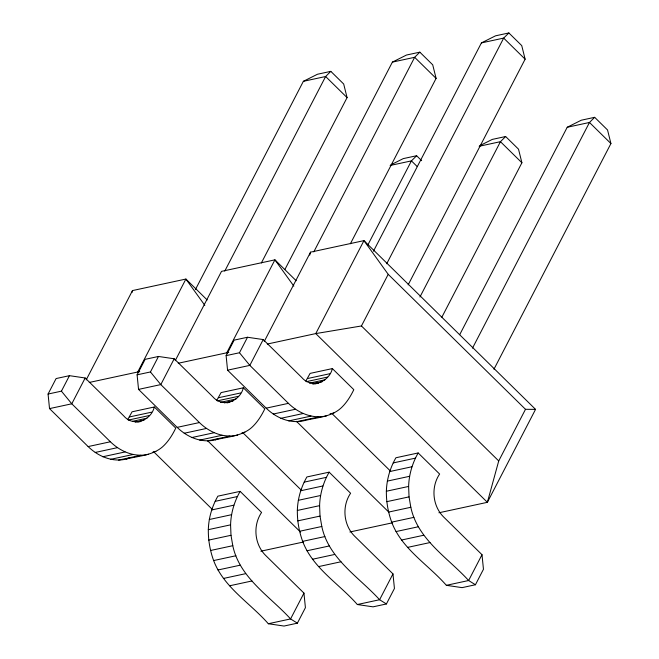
<?xml version="1.0" encoding="UTF-8"?>
<svg xmlns="http://www.w3.org/2000/svg" width="659" height="659" viewBox="0 0 659 659"><rect width="100%" height="100%" fill="white"/><g stroke="black" fill="none" stroke-linecap="round" stroke-linejoin="round"><path stroke-width="0.99" d="M208.318 529.655C208.664 517.883 212.025 506.384 217.865 496.169L240.123 491.367L261.574 512.455C252.792 525.38 254.382 544.021 265.346 555.15L303.956 593.116L305.414 607.68L297.382 623.167L284.029 626.05L268.32 623.735C250.123 602.927 223.763 587.457 213.631 560.562C210.032 550.66 208.203 540.199 208.318 529.655L230.576 524.852C230.922 513.081 234.283 501.581 240.123 491.367M297.341 510.453C297.687 498.674 301.048 487.174 306.888 476.959L329.146 472.157L350.596 493.253C341.815 506.17 343.405 524.811 354.369 535.94L392.978 573.907L394.436 588.471L386.405 603.965L373.052 606.84L357.343 604.534C339.146 583.717 312.786 568.247 302.654 541.36C299.054 531.451 297.225 520.989 297.341 510.453L319.599 505.651C319.944 493.871 323.305 482.372 329.146 472.157M386.363 491.243C386.709 479.472 390.07 467.964 395.911 457.758L418.168 452.955L439.619 474.043C430.838 486.968 432.428 505.61 443.392 516.738L482.001 554.705L483.459 569.261L475.427 584.755L462.074 587.639L446.365 585.324C428.169 564.508 401.809 549.038 391.677 522.15C388.077 512.249 386.248 501.779 386.363 491.243L408.621 486.441C408.967 474.669 412.328 463.162 418.168 452.955M131.948 292.547L132.492 290.578L185.904 279.054L207.173 299.96M309.722 255.115L310.537 252.158L363.949 240.634L535.553 409.371L487.372 502.323L438.902 512.776M535.553 409.371L525.487 409.313L498.723 460.946L487.372 502.323L315.768 333.586L267.299 344.047M48.074 394.041L56.106 378.554L69.459 375.671L85.168 377.986L123.777 415.944C133.447 427.378 151.109 420.582 154.321 406.998L175.772 428.095C172.394 435.022 168.292 441.662 162.526 446.86C152.484 455.591 138.596 455.88 126.322 459.051C112.401 462.503 98.034 456.308 88.133 446.571L49.524 408.605L48.074 394.041L61.427 391.158L69.459 375.671M85.168 377.986L71.782 403.802L49.524 408.605M86.197 379.881L132.492 290.578M89.253 382.459L137.723 372.005L185.904 279.054L204.834 305.348M137.097 374.831L145.128 359.344L158.481 356.461L174.19 358.776L212.799 396.743C222.47 408.168 240.131 401.38 243.344 387.797L264.794 408.885C261.417 415.813 257.315 422.452 251.549 427.658C241.515 436.382 227.619 436.678 215.345 439.841C201.423 443.293 187.057 437.098 177.164 427.361L138.547 389.395L137.097 374.831L150.45 371.956L158.481 356.461M127.797 419.462L132.064 411.801L154.321 406.998M195.402 289.614L303.371 81.312L317.465 74.245L330.818 71.361L343.693 84.022L347.079 97.606L261.359 262.966M174.19 358.776L160.804 384.592L138.547 389.395M175.22 360.671L221.515 271.368L274.927 259.844L296.196 280.759M224.76 271.113L325.628 76.51L330.818 71.361M178.276 363.249L226.745 352.796L274.927 259.844L293.856 286.138M226.119 355.629L234.151 340.135L247.504 337.251L263.213 339.566L301.822 377.533C311.493 388.967 329.154 382.171 332.367 368.587L353.817 389.675C350.44 396.603 346.337 403.242 340.571 408.448C330.538 417.172 316.649 417.468 304.367 420.631C290.446 424.091 276.08 417.888 266.187 408.152L227.569 370.185L226.119 355.629L239.472 352.746L247.504 337.251M216.819 400.26L221.086 392.599L243.344 387.797M284.894 269.498L392.393 62.111L406.488 55.035L419.841 52.16L432.716 64.813L436.101 78.396L350.382 243.764M263.213 339.566L249.827 365.383L227.569 370.185M264.243 341.469L310.537 252.158M313.783 251.903L414.651 57.308L419.841 52.16M367.862 244.934L411.43 160.878L416.62 155.73L421.628 160.656M305.842 381.05L310.109 373.389L332.367 368.587M373.447 251.203L481.416 42.901L495.51 35.833L508.863 32.95L521.739 45.603L525.124 59.186L408.152 284.853M386.701 263.757L503.674 38.098L508.863 32.95M361.445 325.966L388.209 274.325L363.949 240.634L315.768 333.586L361.445 325.966L498.723 460.946M419.948 296.987L500.453 141.677L505.642 136.52L518.518 149.181L521.903 162.765L441.868 317.16M303.956 593.116L290.578 618.933L268.32 623.735M459.718 334.657L567.218 127.269L581.312 120.202L594.665 117.318L607.54 129.971L610.926 143.555L493.953 369.221M472.503 348.125L589.476 122.467L594.665 117.318M392.978 573.907L379.6 599.731L357.343 604.534M482.001 554.705L468.623 580.521L446.365 585.324M390.935 164.799L403.267 158.613L416.62 155.73M479.958 145.59L492.289 139.403L505.642 136.52M126.322 459.051L129.971 457.626M215.345 439.841L218.994 438.424M303.371 81.312L325.628 76.51L347.079 97.606M392.393 62.111L414.651 57.308L436.101 78.396M481.416 42.901L503.674 38.098L525.124 59.186M390.144 165.475L411.43 160.878L417.147 166.505M479.167 146.265L500.453 141.677L521.903 162.765M567.218 127.269L589.476 122.467L610.926 143.555M129.386 416.966L151.644 412.163M218.409 397.756L240.667 392.953M307.432 378.554L329.689 373.752M128.233 420.088L149.527 415.491M217.256 400.878L238.55 396.29M306.278 381.676L327.572 377.08M132.434 421.34L146.949 418.21M220.485 402.344L235.971 399.008M309.508 383.134L324.994 379.798M135.284 422.114L143.992 420.228M224.307 402.904L233.014 401.026M312.358 383.909L322.037 381.816M313.42 383.966L315.356 383.546M137.846 422.122L140.746 421.496M226.869 402.913L229.769 402.287M314.92 383.917L318.791 383.077M88.133 446.571L110.391 441.769C120.284 451.506 134.658 457.7 148.572 454.249M177.164 427.361L199.413 422.559C209.315 432.296 223.681 438.499 237.602 435.039M266.187 408.152L288.436 403.349C298.338 413.086 312.704 419.289 326.625 415.829M95.209 452.453L117.467 447.65M184.232 433.243L206.489 428.449M273.254 414.041L295.512 409.239M102.796 456.753L125.053 451.95M191.818 437.543L214.076 432.741M280.841 418.333L303.099 413.531M110.671 459.323L132.929 454.521M199.693 440.113L221.951 435.311M288.716 420.912L310.974 416.109M152.97 452.033L155.878 451.407M241.993 432.823L244.901 432.197M330.052 413.827L333.924 412.995M118.595 460.097L140.845 455.295M207.618 440.887L229.867 436.085M296.641 421.686L318.89 416.883M215.188 501.334L237.446 496.532M304.211 482.124L326.469 477.322M393.234 462.915L415.491 458.12M211.588 509.984L233.846 505.181M300.611 490.774L322.869 485.971M389.642 471.564L411.891 466.761M209.274 519.514L231.531 514.712M298.305 500.313L320.554 495.51M387.327 481.103L409.577 476.3M208.738 540.092L230.996 535.289L230.576 524.852M297.761 520.882L320.019 516.079L319.599 505.651M386.784 501.672L409.041 496.87L408.621 486.441M210.526 550.496L232.784 545.693C239.53 577.918 269.91 596.214 290.578 618.933L297.382 623.167M299.548 531.286L321.806 526.483C328.553 558.708 358.933 577.012 379.6 599.731L386.405 603.965M388.571 512.084L410.829 507.282C417.575 539.499 447.955 557.802 468.623 580.521L475.427 584.755M213.631 560.562L235.889 555.759M302.654 541.36L324.912 536.558M391.677 522.15L413.934 517.348M260.857 551.196L303.387 542.019M349.88 531.986L392.41 522.809M217.956 569.986L240.214 565.183M306.979 550.776L329.236 545.973M396.001 531.574L418.259 526.772M223.368 578.47L245.626 573.676M312.391 559.269L334.648 554.466M401.413 540.059L423.671 535.256M229.711 585.769L251.96 580.974M318.734 566.567L340.991 561.765M407.756 547.357L430.014 542.555M226.745 352.796L228.78 352.458M137.723 372.005L139.757 371.66M388.209 274.325L525.487 409.313M332.021 413.613L390.688 471.3M288.436 403.349L249.827 365.383L239.472 352.746M296.418 421.299L388.818 512.15M242.998 432.823L301.665 490.51M199.413 422.559L160.804 384.592L150.45 371.956M207.387 440.509L300.529 532.085M153.975 452.033L212.643 509.712M110.391 441.769L71.782 403.802L61.427 391.158M409.041 496.87L410.829 507.282M320.019 516.079L321.806 526.483M230.996 535.289L232.784 545.693"/></g></svg>
